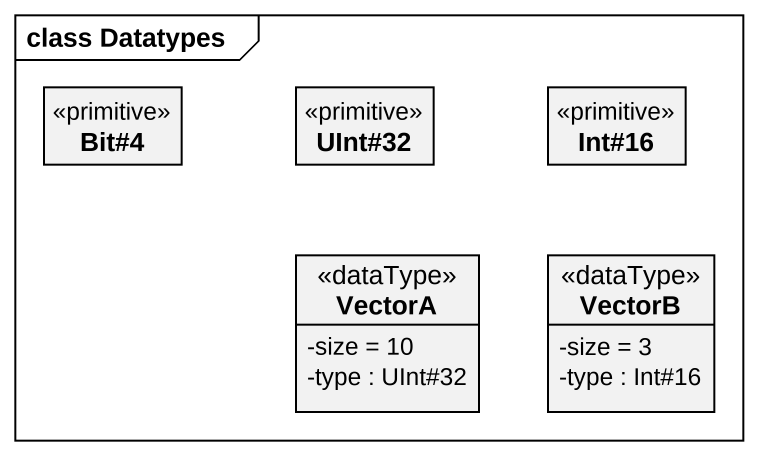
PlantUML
@startuml
mainframe class Datatypes
hide circle
hide empty members
skinparam classAttributeIconSize 0
class "Bit#4" as Bit_4 <<primitive>>
class "UInt#32" as UInt_32 <<primitive>>
class "Int#16" as Int_16 <<primitive>>
class VectorA <<dataType>> {
  -size = 10
  -type : UInt#32
}
class VectorB <<dataType>> {
  -size = 3
  -type : Int#16
}
@enduml
